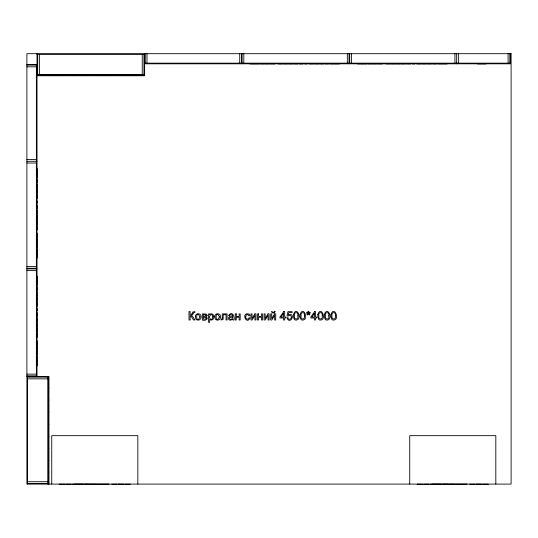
<?xml version="1.0" encoding="UTF-8"?>
<svg xmlns="http://www.w3.org/2000/svg" width="538" height="538" viewBox="0 0 538 538"><rect width="100%" height="100%" fill="white"/><g stroke="black" fill="none" stroke-linecap="round" stroke-linejoin="round"><path stroke-width="0.81" d="M37.014 54.338L144.614 54.338M144.614 63.161L510.454 63.161M144.614 63.807L510.454 63.807L510.454 53.692M249.901 63.914L254.528 63.914M254.864 63.914L259.356 63.914M260.305 63.914L264.461 63.914M265.14 63.914L269.625 63.914M270.379 63.914L274.898 63.914M278.106 63.914L282.477 63.914M283.351 63.914L287.736 63.914M288.489 63.914L292.8 63.914M293.62 63.914L297.938 63.914M299.101 63.914L303.035 63.914M304.777 63.914L307.211 63.914M309.289 63.914L313.607 63.914M314.427 63.914L318.745 63.914M319.565 63.914L323.876 63.914M325.046 63.914L328.98 63.914M330.097 63.914L334.448 63.914M334.972 63.914L339.545 63.914M357.501 63.914L362.128 63.914M362.464 63.914L366.956 63.914M367.905 63.914L372.061 63.914M372.74 63.914L377.225 63.914M377.979 63.914L382.498 63.914M385.706 63.914L390.077 63.914M390.951 63.914L395.336 63.914M396.089 63.914L400.4 63.914M401.22 63.914L405.538 63.914M406.701 63.914L410.635 63.914M412.377 63.914L414.811 63.914M416.889 63.914L421.207 63.914M422.027 63.914L426.345 63.914M427.165 63.914L431.476 63.914M432.646 63.914L436.58 63.914M437.697 63.914L442.048 63.914M442.572 63.914L447.145 63.914M477.428 63.914L486.036 63.914M26.9 64.452L37.014 64.452M26.9 65.098L36.369 65.098M26.9 66.82L36.369 66.82M37.014 74.567L144.614 74.567M37.014 75.212L144.614 75.212M37.014 75.75L144.614 75.75L144.614 53.692M26.9 159.571L36.369 159.571M26.9 161.292L37.014 161.292M26.9 163.014L36.369 163.014M26.9 266.525L36.369 266.525M26.9 268.247L36.369 268.247M26.9 268.892L37.014 268.892M26.9 270.614L36.369 270.614M26.9 374.125L36.369 374.125M26.9 375.847L36.369 375.847M26.9 376.492L48.958 376.492L48.958 484.092M27.546 377.138L47.774 377.138M27.546 378.86L47.774 378.86M48.42 387.898L48.958 387.898M48.42 400.057L48.958 400.057M48.42 412.108L48.958 412.108M48.42 424.267L48.958 424.267M48.42 436.318L48.958 436.318M48.42 448.477L48.958 448.477M48.42 460.528L48.958 460.528M48.42 472.041L48.958 472.041M27.546 481.725L47.774 481.725M27.546 483.447L47.774 483.447M59.113 484.2L64.688 484.2M65.697 484.2L71.218 484.2M72.274 484.2L105.387 484.2M111.722 484.2L117.244 484.2M123.908 484.2L118.299 484.092M124.877 484.2L130.391 484.2M417.098 484.2L422.673 484.2M423.682 484.2L429.203 484.2M430.259 484.2L463.373 484.2M469.708 484.2L475.229 484.2M481.893 484.2L476.285 484.092M482.862 484.2L488.376 484.2M89.94 484.308L95.589 484.2M96.524 484.308L105.387 484.308M447.925 484.308L453.574 484.2M454.509 484.308L463.373 484.308M509.809 53.692L509.809 63.161M508.087 53.692L508.087 63.161M495.821 484.092L495.821 435.672L409.741 435.672L409.741 484.092M467.045 484.092L463.931 484.092M458.376 53.692L458.376 63.161M456.654 53.692L456.654 63.807M454.933 53.692L454.933 63.161M447.596 484.2L443.104 484.2M441.402 484.2L432.418 484.2M351.422 53.692L351.422 63.161M349.7 53.692L349.7 63.161M349.054 53.692L349.054 63.807M347.333 53.692L347.333 63.161M243.822 53.692L243.822 63.161M242.1 53.692L242.1 63.161M241.454 53.692L241.454 63.807M239.733 53.692L239.733 63.161M146.982 53.692L146.982 63.161M145.26 53.692L145.26 63.161M143.969 54.338L143.969 74.567M142.247 54.338L142.247 74.567M137.836 484.092L137.836 435.672L51.756 435.672L51.756 484.092M133.209 75.212L133.209 75.75M121.05 75.212L121.05 75.75M109.059 484.092L105.946 484.092M108.999 75.212L108.999 75.75M96.84 75.212L96.84 75.75M89.611 484.2L85.118 484.2M84.789 75.212L84.789 75.75M83.417 484.2L74.432 484.2M72.63 75.212L72.63 75.75M60.579 75.212L60.579 75.75M49.066 75.212L49.066 75.75M48.42 376.492L48.42 484.092M47.774 376.492L47.774 484.092M39.382 54.338L39.382 74.567M37.66 54.338L37.66 74.567M37.122 168.495L37.122 173.068M37.122 173.592L37.122 177.937M37.122 179.053L37.122 182.987M37.122 184.157L37.122 188.468M37.122 189.295L37.122 193.606M37.122 194.433L37.122 198.744M37.122 200.822L37.122 203.256M37.122 204.998L37.122 208.932M37.122 210.102L37.122 214.413M37.122 215.24L37.122 219.551M37.122 220.304L37.122 224.689M37.122 225.556L37.122 229.928M37.122 233.142L37.122 237.655M37.122 238.408L37.122 242.894M37.122 243.573L37.122 247.729M37.122 248.684L37.122 253.169M37.122 253.512L37.122 258.132M37.122 276.095L37.122 280.668M37.122 281.192L37.122 285.537M37.122 286.653L37.122 290.587M37.122 291.757L37.122 296.068M37.122 296.895L37.122 301.206M37.122 302.033L37.122 306.344M37.122 308.422L37.122 310.856M37.122 312.598L37.122 316.532M37.122 317.702L37.122 322.013M37.122 322.84L37.122 327.151M37.122 327.904L37.122 332.289M37.122 333.156L37.122 337.528M37.122 340.742L37.122 345.255M37.122 346.008L37.122 350.494M37.122 351.173L37.122 355.329M37.122 356.284L37.122 360.769M37.122 361.112L37.122 365.732M37.014 53.692L37.014 376.492M36.369 64.452L36.369 376.492M27.546 376.492L27.546 484.092M232.571 315.84L232.564 316.115C226.673 315.053 227.614 322.807 232.651 319.249L232.853 320.002L233.943 320.002C234.884 315.867 231.858 310.487 228.475 315.624L229.491 315.759L230.008 314.851L231.091 314.596L232.275 314.945L232.571 315.84M297.891 315.833C299.061 320.097 293.338 320.097 294.508 315.833C293.331 311.515 299.061 311.576 297.891 315.833M304.468 315.833C305.638 320.097 299.915 320.097 301.085 315.833C299.908 311.515 305.638 311.576 304.468 315.833M322.222 315.833C323.392 320.097 317.669 320.097 318.839 315.833C317.662 311.515 323.385 311.576 322.222 315.833M328.799 315.833C329.969 320.097 324.246 320.097 325.416 315.833C324.239 311.515 329.962 311.576 328.799 315.833M335.376 315.833C336.539 320.097 330.816 320.097 331.986 315.833C330.809 311.515 336.539 311.576 335.376 315.833M222.255 317.911L222.026 319.068L221.105 319.135L221.105 319.996L223.095 319.511L223.297 314.73L226.047 314.73L226.047 320.002L227.083 320.002L227.083 313.876L222.255 313.876L222.255 317.911M212.86 316.889L212.106 318.96A1.439 1.439 0 0 1 210.277 318.967C207.217 316.391 212.806 312.047 212.86 316.889M245.819 316.364C244.79 318.718 248.576 320.722 249.04 317.756L250.062 317.891C246.592 325.698 240.674 311.966 248.805 314.017A2.098 2.098 0 0 1 249.672 314.851L249.962 315.671L248.953 315.833L248.038 314.669L246.841 314.73A1.607 1.607 0 0 0 246.068 315.476L245.819 316.364M200.028 316.902C195.677 326.062 195.476 307.924 200.028 316.902M219.464 316.902C215.113 326.062 214.911 307.924 219.464 316.902M293.519 314.474L293.492 316.936L294.279 319.269A2.239 2.239 0 0 0 295.624 320.097C303.19 320.406 296.646 304.938 293.519 314.474M300.096 314.474L300.07 316.936L300.856 319.269A2.239 2.239 0 0 0 302.195 320.097C309.767 320.406 303.224 304.938 300.096 314.474M317.85 314.474L317.824 316.936L318.61 319.269A2.239 2.239 0 0 0 319.949 320.097C327.521 320.406 320.978 304.938 317.85 314.474M324.421 314.474L324.401 316.936L325.181 319.269A2.239 2.239 0 0 0 326.526 320.097C334.098 320.406 327.555 304.938 324.421 314.474M330.998 314.474L330.971 316.936L331.758 319.269A2.239 2.239 0 0 0 333.103 320.097C340.675 320.406 334.132 304.938 330.998 314.474M232.564 317.306C233.015 319.095 229.8 320.258 229.403 318.361A0.881 0.881 0 0 1 229.719 317.669L232.564 316.929L232.564 317.306M291.374 317.225L290.856 318.731L289.585 319.296A1.527 1.527 0 0 1 288.16 318.395L287.958 317.696L286.868 317.79C290.224 325.914 296.653 312.02 288.247 314.925L288.704 312.652L292.08 312.652L292.08 311.657L287.87 311.657L287.05 316.001L288.025 316.129L289.565 315.308L290.607 315.598A1.661 1.661 0 0 1 291.246 316.431L291.374 317.225M195.415 316.142L195.798 318.859A2.576 2.576 0 0 0 197.063 319.935C199.732 321.078 201.965 317.985 200.896 315.55A2.677 2.677 0 0 0 199.867 314.199C198.226 313.076 195.583 314.051 195.415 316.142M214.844 316.142L215.234 318.859A2.576 2.576 0 0 0 216.498 319.935C219.168 321.078 221.4 317.985 220.331 315.55A2.677 2.677 0 0 0 219.296 314.199C217.655 313.076 215.018 314.051 214.844 316.142M308.792 311.394L308.657 312.827L310.022 312.275L310.285 313.096L308.852 313.419L309.841 314.508L309.148 314.999L308.361 313.755L307.608 314.999L306.929 314.508L307.884 313.419L306.472 313.096L306.734 312.275L308.072 312.834L307.958 311.394L308.792 311.394M213.922 316.895C214.312 319.155 211.279 321.32 209.638 319.37L209.638 322.356L208.596 322.356L208.596 313.876L209.544 313.876L209.544 314.669C211.044 312.504 214.359 314.515 213.922 316.895M207.076 315.503L206.35 316.808C209.464 319 204.386 321.354 202.322 320.002L202.322 313.876L206.027 314.017A1.587 1.587 0 0 1 207.002 314.992L207.076 315.503M206.02 315.598L205.381 316.384L203.357 316.452L203.357 314.73L205.677 314.925L206.02 315.598M206.289 318.24L205.476 319.101L203.357 319.148L203.357 317.306L205.603 317.373L206.289 318.24M275.005 311.549C274.938 313.513 271.656 313.513 271.596 311.549L273.27 312.329L275.005 311.549M192.987 313.876L191.562 315.671L192.779 316.606L194.917 320.002L193.525 320.002L191.575 316.902L190.122 316.041L190.122 320.002L188.999 320.002L188.999 311.542L190.122 311.542L190.122 315.248L191.198 314.952L192.853 312.027L194.837 311.549L194.837 312.517L193.593 312.766L192.987 313.876M254.871 313.876L251.986 318.55L251.986 313.876L250.95 313.876L250.95 320.002L252.066 320.002L254.951 315.355L254.951 320.002L255.987 320.002L255.987 313.876L254.871 313.876M268.005 313.876L265.126 318.55L265.126 313.876L264.084 313.876L264.084 320.002L265.207 320.002L268.085 315.355L268.085 320.002L269.121 320.002L269.121 313.876L268.005 313.876M274.609 313.876L271.73 318.55L271.73 313.876L270.688 313.876L270.688 320.002L271.811 320.002L274.689 315.355L274.689 320.002L275.732 320.002L275.732 313.876L274.609 313.876M283.62 313.21L280.971 317.023L283.62 317.023L283.62 313.21M314.528 313.21L311.879 317.023L314.528 317.023L314.528 313.21M283.808 311.542L279.948 317.023L279.948 317.978L283.62 317.978L283.62 320.002L284.663 320.002L284.663 317.978L285.806 317.978L285.806 317.023L284.663 317.023L284.663 311.542L283.808 311.542M314.717 311.542L310.856 317.023L310.856 317.978L314.528 317.978L314.528 320.002L315.564 320.002L315.564 317.978L316.707 317.978L316.707 317.023L315.564 317.023L315.564 311.542L314.717 311.542M511.1 53.692L26.9 53.692L26.9 484.092L511.1 484.092L511.1 53.692M236.269 313.876L235.227 313.876L235.227 320.002L236.269 320.002L236.269 317.286L239.148 317.286L239.148 320.002L240.19 320.002L240.19 313.876L239.148 313.876L239.148 316.425L236.269 316.425L236.269 313.876M258.596 313.876L257.561 313.876L257.561 320.002L258.596 320.002L258.596 317.286L261.481 317.286L261.481 320.002L262.517 320.002L262.517 313.876L261.481 313.876L261.481 316.425L258.596 316.425L258.596 313.876"/></g></svg>
